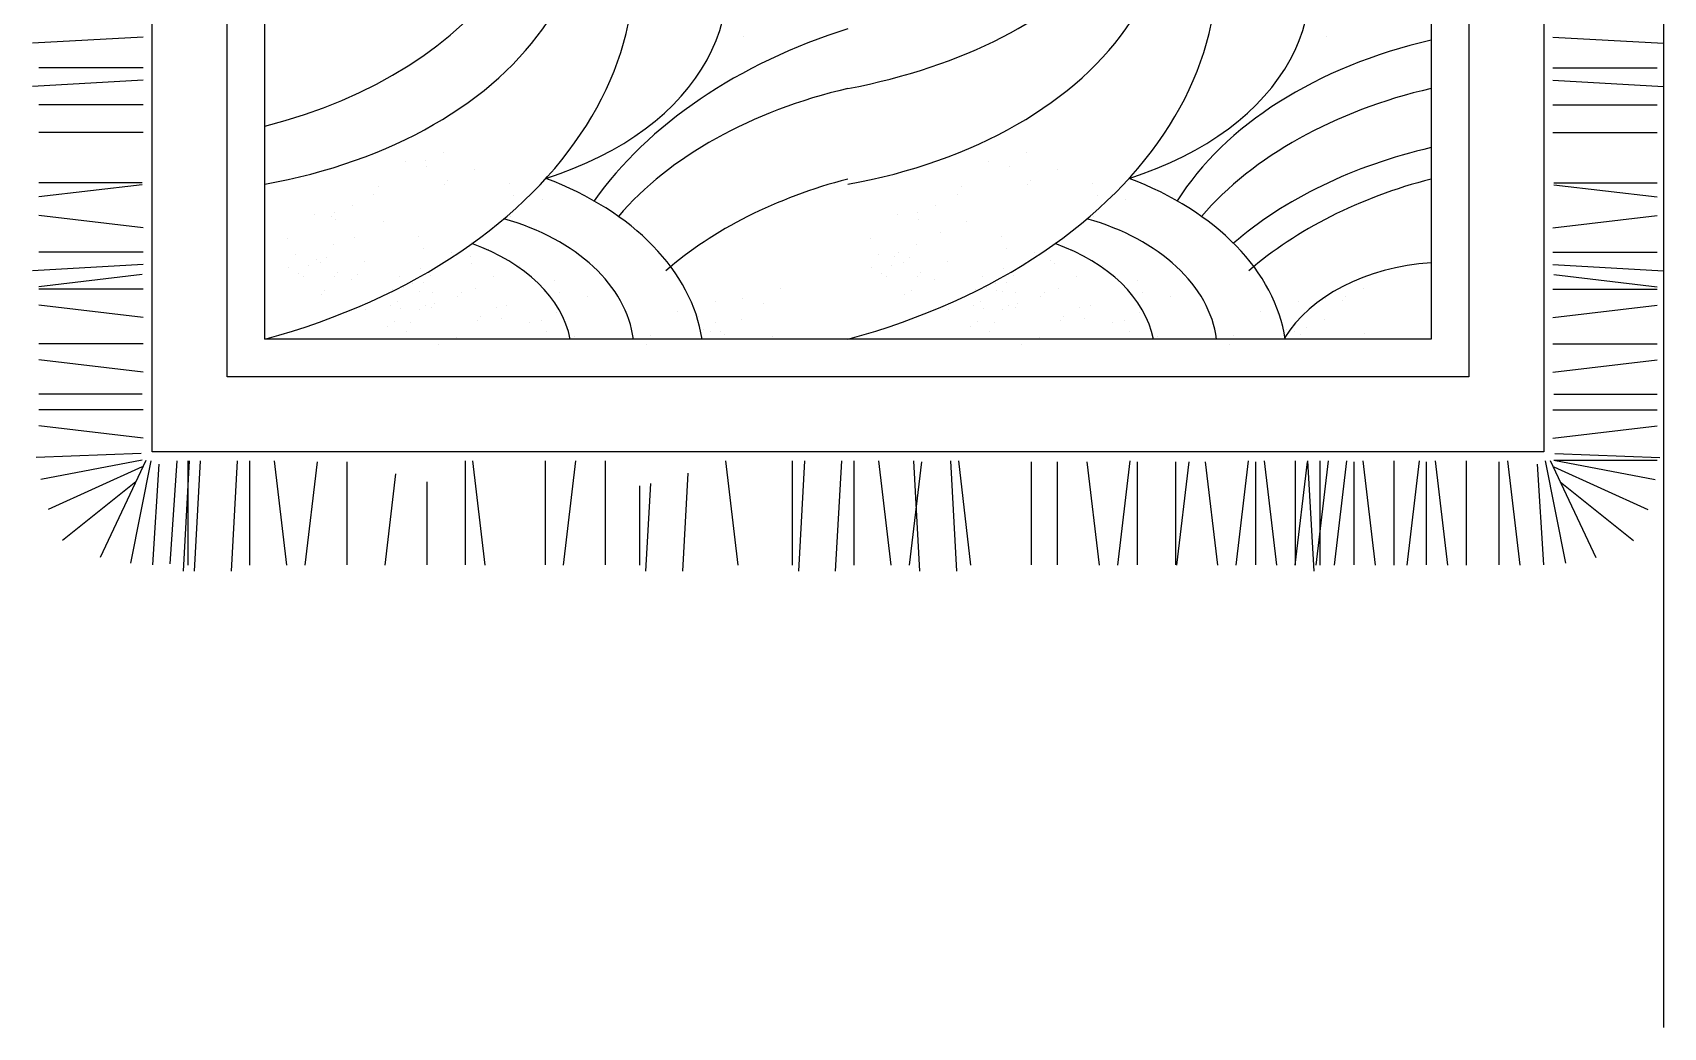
# Model space of a CAD drawing. Header units: inches. Extents: x 10.6 to 53.1, y 14.5 to 39.3.
# Drawn here: x 29.119 to 29.83, y 24.364 to 24.798 of the extents above; entities that cross this region are included whole.
import ezdxf

# ---------------------------------------------------------------- set-up
doc = ezdxf.new("R2010")
doc.units = ezdxf.units.IN
doc.header["$MEASUREMENT"] = 0
doc.layers.add('02', color=2, linetype='Continuous')

msp = doc.modelspace()

# ---------------------------------------------------------------- linework, layer by layer
at = {"layer": '02'}
for p, q in [((29.1673, 24.7964), (29.11912, 24.79372)), ((29.42909, 24.79679), (29.42909, 24.79679)), ((29.6834, 24.79679), (29.6834, 24.79679)), ((29.78216, 24.7964), (29.83034, 24.79372)), ((29.1673, 24.78299), (29.12179, 24.78299)), ((29.78216, 24.78299), (29.82766, 24.78299)), ((29.1673, 24.77763), (29.11912, 24.77495)), ((29.78216, 24.77763), (29.83034, 24.77495)), ((29.1673, 24.7669), (29.12179, 24.7669)), ((29.78216, 24.7669), (29.82766, 24.7669)), ((29.1673, 24.75477), (29.12179, 24.75477)), ((29.78216, 24.75477), (29.82766, 24.75477)), ((29.29824, 24.74615), (29.29824, 24.74615)), ((29.55256, 24.74615), (29.55256, 24.74615)), ((29.28162, 24.74197), (29.28162, 24.74197)), ((29.29033, 24.74275), (29.29033, 24.74275)), ((29.29088, 24.73985), (29.29088, 24.73985)), ((29.31184, 24.73885), (29.31184, 24.73885)), ((29.53593, 24.74197), (29.53593, 24.74197)), ((29.54519, 24.73985), (29.54519, 24.73985)), ((29.56616, 24.73885), (29.56616, 24.73885)), ((29.16693, 24.73202), (29.12179, 24.72666)), ((29.16693, 24.73284), (29.12187, 24.73284)), ((29.26997, 24.7314), (29.26997, 24.7314)), ((29.29892, 24.73211), (29.29892, 24.73211)), ((29.3002, 24.73404), (29.3002, 24.73404)), ((29.32697, 24.73235), (29.32697, 24.73235)), ((29.52429, 24.7314), (29.52429, 24.7314)), ((29.55323, 24.73211), (29.55323, 24.73211)), ((29.55451, 24.73404), (29.55451, 24.73404)), ((29.58128, 24.73235), (29.58128, 24.73235)), ((29.78253, 24.73284), (29.82758, 24.73284)), ((29.78253, 24.73202), (29.82766, 24.72666)), ((29.25867, 24.7231), (29.25867, 24.7231)), ((29.26798, 24.72764), (29.26798, 24.72764)), ((29.32906, 24.72735), (29.32906, 24.72735)), ((29.34146, 24.72552), (29.34146, 24.72552)), ((29.51299, 24.7231), (29.51299, 24.7231)), ((29.5223, 24.72764), (29.5223, 24.72764)), ((29.58337, 24.72735), (29.58337, 24.72735)), ((29.59577, 24.72552), (29.59577, 24.72552)), ((29.1673, 24.71325), (29.12179, 24.71861)), ((29.24205, 24.71893), (29.24205, 24.71893)), ((29.24933, 24.71803), (29.24933, 24.71803)), ((29.25076, 24.71971), (29.25076, 24.71971)), ((29.25131, 24.7168), (29.25131, 24.7168)), ((29.27227, 24.7158), (29.27227, 24.7158)), ((29.32764, 24.71831), (29.32764, 24.71831)), ((29.49636, 24.71893), (29.49636, 24.71893)), ((29.50508, 24.71971), (29.50508, 24.71971)), ((29.50562, 24.7168), (29.50562, 24.7168)), ((29.52659, 24.7158), (29.52659, 24.7158)), ((29.58196, 24.71831), (29.58196, 24.71831)), ((29.78216, 24.71325), (29.82766, 24.71861)), ((29.2304, 24.70835), (29.2304, 24.70835)), ((29.25935, 24.70906), (29.25935, 24.70906)), ((29.2874, 24.7093), (29.2874, 24.7093)), ((29.48472, 24.70835), (29.48472, 24.70835)), ((29.51495, 24.71099), (29.51495, 24.71099)), ((29.54171, 24.7093), (29.54171, 24.7093)), ((29.1673, 24.70252), (29.12179, 24.70252)), ((29.23357, 24.70164), (29.23357, 24.70164)), ((29.25019, 24.70581), (29.25019, 24.70581)), ((29.28949, 24.70431), (29.28949, 24.70431)), ((29.30189, 24.70247), (29.30189, 24.70247)), ((29.31803, 24.70389), (29.31803, 24.70389)), ((29.48789, 24.70164), (29.48789, 24.70164)), ((29.49517, 24.70075), (29.49517, 24.70075)), ((29.4966, 24.70242), (29.4966, 24.70242)), ((29.50451, 24.70581), (29.50451, 24.70581)), ((29.5438, 24.70431), (29.5438, 24.70431)), ((29.5562, 24.70247), (29.5562, 24.70247)), ((29.57234, 24.70389), (29.57234, 24.70389)), ((29.78216, 24.70252), (29.82766, 24.70252)), ((29.1673, 24.69715), (29.11912, 24.69447)), ((29.23074, 24.69588), (29.23074, 24.69588)), ((29.23946, 24.69666), (29.23946, 24.69666)), ((29.24283, 24.69951), (29.24283, 24.69951)), ((29.24454, 24.69813), (29.24454, 24.69813)), ((29.24737, 24.70005), (29.24737, 24.70005)), ((29.25215, 24.69371), (29.25215, 24.69371)), ((29.26379, 24.69852), (29.26379, 24.69852)), ((29.28807, 24.69526), (29.28807, 24.69526)), ((29.31011, 24.7005), (29.31011, 24.7005)), ((29.31066, 24.69759), (29.31066, 24.69759)), ((29.33162, 24.69659), (29.33162, 24.69659)), ((29.48506, 24.69588), (29.48506, 24.69588)), ((29.49377, 24.69666), (29.49377, 24.69666)), ((29.49886, 24.69813), (29.49886, 24.69813)), ((29.50168, 24.70005), (29.50168, 24.70005)), ((29.50647, 24.69371), (29.50647, 24.69371)), ((29.51811, 24.69852), (29.51811, 24.69852)), ((29.54239, 24.69526), (29.54239, 24.69526)), ((29.55572, 24.69972), (29.55572, 24.69972)), ((29.563, 24.69883), (29.563, 24.69883)), ((29.56498, 24.69759), (29.56498, 24.69759)), ((29.58594, 24.69659), (29.58594, 24.69659)), ((29.78216, 24.69715), (29.83034, 24.69447)), ((29.16693, 24.69287), (29.12179, 24.6875)), ((29.2352, 24.69306), (29.2352, 24.69306)), ((29.23718, 24.69183), (29.23718, 24.69183)), ((29.25087, 24.69177), (29.25087, 24.69177)), ((29.25814, 24.69083), (29.25814, 24.69083)), ((29.26097, 24.69275), (29.26097, 24.69275)), ((29.27892, 24.69202), (29.27892, 24.69202)), ((29.28101, 24.68702), (29.28101, 24.68702)), ((29.28468, 24.68898), (29.28468, 24.68898)), ((29.28976, 24.68914), (29.28976, 24.68914)), ((29.29259, 24.69237), (29.29259, 24.69237)), ((29.31237, 24.68661), (29.31237, 24.68661)), ((29.31998, 24.69179), (29.31998, 24.69179)), ((29.34675, 24.6901), (29.34675, 24.6901)), ((29.44521, 24.68661), (29.44521, 24.68661)), ((29.48952, 24.69306), (29.48952, 24.69306)), ((29.49149, 24.69183), (29.49149, 24.69183)), ((29.50518, 24.69177), (29.50518, 24.69177)), ((29.51245, 24.69083), (29.51245, 24.69083)), ((29.53324, 24.69202), (29.53324, 24.69202)), ((29.53532, 24.68702), (29.53532, 24.68702)), ((29.53899, 24.68898), (29.53899, 24.68898)), ((29.54407, 24.68914), (29.54407, 24.68914)), ((29.5469, 24.69237), (29.5469, 24.69237)), ((29.56669, 24.68661), (29.56669, 24.68661)), ((29.5743, 24.69179), (29.5743, 24.69179)), ((29.60107, 24.6901), (29.60107, 24.6901)), ((29.69953, 24.68661), (29.69953, 24.68661)), ((29.78253, 24.69287), (29.82766, 24.6875)), ((29.1673, 24.68643), (29.12179, 24.68643)), ((29.1673, 24.67409), (29.12179, 24.67946)), ((29.24522, 24.68409), (29.24522, 24.68409)), ((29.2465, 24.68602), (29.2465, 24.68602)), ((29.27327, 24.68433), (29.27327, 24.68433)), ((29.27609, 24.68625), (29.27609, 24.68625)), ((29.27818, 24.68126), (29.27818, 24.68126)), ((29.28777, 24.68539), (29.28777, 24.68539)), ((29.29058, 24.67942), (29.29058, 24.67942)), ((29.29341, 24.68518), (29.29341, 24.68518)), ((29.29455, 24.68026), (29.29455, 24.68026)), ((29.30446, 24.68322), (29.30446, 24.68322)), ((29.30619, 24.68507), (29.30619, 24.68507)), ((29.34884, 24.6851), (29.34884, 24.6851)), ((29.36124, 24.68326), (29.36124, 24.68326)), ((29.41695, 24.68085), (29.41695, 24.68085)), ((29.42859, 24.68244), (29.42859, 24.68244)), ((29.43785, 24.68031), (29.43785, 24.68031)), ((29.49953, 24.68409), (29.49953, 24.68409)), ((29.50236, 24.68601), (29.50236, 24.68601)), ((29.53041, 24.68625), (29.53041, 24.68625)), ((29.5325, 24.68126), (29.5325, 24.68126)), ((29.53954, 24.68607), (29.53954, 24.68607)), ((29.54208, 24.68539), (29.54208, 24.68539)), ((29.5449, 24.67942), (29.5449, 24.67942)), ((29.54773, 24.68518), (29.54773, 24.68518)), ((29.54886, 24.68026), (29.54886, 24.68026)), ((29.55878, 24.68322), (29.55878, 24.68322)), ((29.5605, 24.68507), (29.5605, 24.68507)), ((29.60316, 24.6851), (29.60316, 24.6851)), ((29.61556, 24.68326), (29.61556, 24.68326)), ((29.67126, 24.68085), (29.67126, 24.68085)), ((29.6829, 24.68244), (29.6829, 24.68244)), ((29.69019, 24.68154), (29.69019, 24.68154)), ((29.69162, 24.68322), (29.69162, 24.68322)), ((29.78216, 24.68643), (29.82766, 24.68643)), ((29.78216, 24.67409), (29.82766, 24.67946)), ((29.26432, 24.67762), (29.26432, 24.67762)), ((29.27535, 24.67934), (29.27535, 24.67934)), ((29.27959, 24.67797), (29.27959, 24.67797)), ((29.28776, 24.6775), (29.28776, 24.6775)), ((29.29326, 24.67833), (29.29326, 24.67833)), ((29.31305, 24.67257), (29.31305, 24.67257)), ((29.31433, 24.6745), (29.31433, 24.6745)), ((29.32131, 24.67857), (29.32131, 24.67857)), ((29.3234, 24.67358), (29.3234, 24.67358)), ((29.32597, 24.67931), (29.32597, 24.67931)), ((29.3411, 24.67281), (29.3411, 24.67281)), ((29.34743, 24.67605), (29.34743, 24.67605)), ((29.40032, 24.67667), (29.40032, 24.67667)), ((29.40958, 24.67455), (29.40958, 24.67455)), ((29.42825, 24.67316), (29.42825, 24.67316)), ((29.51864, 24.67762), (29.51864, 24.67762)), ((29.52967, 24.67934), (29.52967, 24.67934)), ((29.53391, 24.67797), (29.53391, 24.67797)), ((29.54207, 24.6775), (29.54207, 24.6775)), ((29.54758, 24.67833), (29.54758, 24.67833)), ((29.56736, 24.67257), (29.56736, 24.67257)), ((29.56865, 24.6745), (29.56865, 24.6745)), ((29.57563, 24.67857), (29.57563, 24.67857)), ((29.57772, 24.67358), (29.57772, 24.67358)), ((29.58029, 24.67931), (29.58029, 24.67931)), ((29.59541, 24.67281), (29.59541, 24.67281)), ((29.60174, 24.67605), (29.60174, 24.67605)), ((29.65464, 24.67667), (29.65464, 24.67667)), ((29.66192, 24.67578), (29.66192, 24.67578)), ((29.68257, 24.67316), (29.68257, 24.67316)), ((29.27394, 24.67029), (29.27394, 24.67029)), ((29.27677, 24.67221), (29.27677, 24.67221)), ((29.28212, 24.6681), (29.28212, 24.6681)), ((29.2841, 24.67186), (29.2841, 24.67186)), ((29.30389, 24.66548), (29.30389, 24.66548)), ((29.3358, 24.67174), (29.3358, 24.67174)), ((29.34319, 24.66782), (29.34319, 24.66782)), ((29.35559, 24.66598), (29.35559, 24.66598)), ((29.38868, 24.6661), (29.38868, 24.6661)), ((29.41163, 24.66899), (29.41163, 24.66899)), ((29.41495, 24.6681), (29.41495, 24.6681)), ((29.41694, 24.67186), (29.41694, 24.67186)), ((29.41891, 24.6681), (29.41891, 24.6681)), ((29.42089, 24.66686), (29.42089, 24.66686)), ((29.44185, 24.66586), (29.44185, 24.66586)), ((29.52826, 24.67029), (29.52826, 24.67029)), ((29.53108, 24.67221), (29.53108, 24.67221)), ((29.53643, 24.6681), (29.53643, 24.6681)), ((29.53842, 24.67186), (29.53842, 24.67186)), ((29.55821, 24.66548), (29.55821, 24.66548)), ((29.59012, 24.67174), (29.59012, 24.67174)), ((29.5975, 24.66782), (29.5975, 24.66782)), ((29.60991, 24.66598), (29.60991, 24.66598)), ((29.643, 24.6661), (29.643, 24.6661)), ((29.66595, 24.66899), (29.66595, 24.66899)), ((29.66927, 24.6681), (29.66927, 24.6681)), ((29.67194, 24.6668), (29.67194, 24.6668)), ((29.67466, 24.66977), (29.67466, 24.66977)), ((29.69999, 24.66705), (29.69999, 24.66705)), ((29.1673, 24.6626), (29.12179, 24.6626)), ((29.29598, 24.66209), (29.29598, 24.66209)), ((29.32199, 24.66453), (29.32199, 24.66453)), ((29.38669, 24.66234), (29.38669, 24.66234)), ((29.5503, 24.66209), (29.5503, 24.66209)), ((29.57631, 24.66453), (29.57631, 24.66453)), ((29.64101, 24.66234), (29.64101, 24.66234)), ((29.78216, 24.6626), (29.82766, 24.6626)), ((29.1673, 24.65026), (29.12179, 24.65563)), ((29.78216, 24.65026), (29.82766, 24.65563)), ((29.16693, 24.64067), (29.12187, 24.64067)), ((29.78253, 24.64067), (29.82758, 24.64067)), ((29.1673, 24.63371), (29.12179, 24.63371)), ((29.78216, 24.63371), (29.82766, 24.63371)), ((29.1673, 24.62137), (29.12179, 24.62673)), ((29.78216, 24.62137), (29.82766, 24.62673)), ((29.16646, 24.6147), (29.12067, 24.61294)), ((29.16693, 24.61178), (29.12267, 24.60336)), ((29.16691, 24.60897), (29.12594, 24.59022)), ((29.16848, 24.61164), (29.14859, 24.56932)), ((29.17069, 24.61147), (29.16177, 24.56683)), ((29.17411, 24.61007), (29.17146, 24.56608)), ((29.18205, 24.61149), (29.17892, 24.56658)), ((29.18741, 24.61149), (29.18473, 24.56331)), ((29.18686, 24.61149), (29.18686, 24.56599)), ((29.19223, 24.61149), (29.18955, 24.56331)), ((29.20832, 24.61149), (29.20564, 24.56331)), ((29.21369, 24.61149), (29.21369, 24.56599)), ((29.22442, 24.61149), (29.22978, 24.56599)), ((29.24319, 24.61112), (29.23783, 24.56599)), ((29.25613, 24.61112), (29.25613, 24.56607)), ((29.30774, 24.61149), (29.30774, 24.56607)), ((29.3109, 24.61149), (29.31627, 24.56599)), ((29.34262, 24.61149), (29.34262, 24.56607)), ((29.35593, 24.61149), (29.35052, 24.56599)), ((29.36882, 24.61149), (29.36882, 24.56607)), ((29.42133, 24.61149), (29.4267, 24.56599)), ((29.45043, 24.61149), (29.45043, 24.56599)), ((29.45579, 24.61149), (29.45311, 24.56331)), ((29.47188, 24.61149), (29.4692, 24.56331)), ((29.47725, 24.61149), (29.47725, 24.56599)), ((29.48798, 24.61149), (29.49334, 24.56599)), ((29.50675, 24.61112), (29.50139, 24.56599)), ((29.5033, 24.61149), (29.50598, 24.56331)), ((29.51939, 24.61149), (29.52207, 24.56331)), ((29.52285, 24.61149), (29.52822, 24.56599)), ((29.55457, 24.61112), (29.55457, 24.56607)), ((29.56591, 24.61112), (29.56591, 24.56607)), ((29.57885, 24.61112), (29.58421, 24.56599)), ((29.59763, 24.61149), (29.59226, 24.56599)), ((29.60079, 24.61112), (29.60079, 24.56607)), ((29.61753, 24.61112), (29.61753, 24.56607)), ((29.62342, 24.61112), (29.61806, 24.56599)), ((29.63046, 24.61112), (29.63583, 24.56599)), ((29.64924, 24.61149), (29.64388, 24.56599)), ((29.6524, 24.61112), (29.6524, 24.56607)), ((29.65626, 24.61149), (29.66163, 24.56599)), ((29.67504, 24.61112), (29.66967, 24.56599)), ((29.66981, 24.61149), (29.66981, 24.56599)), ((29.67517, 24.61149), (29.67786, 24.56331)), ((29.68411, 24.61149), (29.67875, 24.56599)), ((29.68054, 24.61149), (29.68054, 24.56599)), ((29.69219, 24.61149), (29.68683, 24.56599)), ((29.69535, 24.61112), (29.69535, 24.56607)), ((29.69921, 24.61149), (29.70458, 24.56599)), ((29.71276, 24.61149), (29.71276, 24.56599)), ((29.72379, 24.61149), (29.71842, 24.56599)), ((29.72695, 24.61112), (29.72695, 24.56607)), ((29.7308, 24.61149), (29.73617, 24.56599)), ((29.74435, 24.61149), (29.74435, 24.56599)), ((29.75856, 24.61112), (29.75856, 24.56607)), ((29.76242, 24.61149), (29.76779, 24.56599)), ((29.77534, 24.61007), (29.77799, 24.56608)), ((29.77876, 24.61147), (29.78769, 24.56683)), ((29.78097, 24.61164), (29.80087, 24.56932)), ((29.78253, 24.61178), (29.82679, 24.60336)), ((29.78253, 24.61177), (29.82758, 24.61177)), ((29.78255, 24.60897), (29.82351, 24.59022)), ((29.783, 24.6147), (29.82879, 24.61294)), ((29.16416, 24.60243), (29.13218, 24.57679)), ((29.27744, 24.60587), (29.2727, 24.56599)), ((29.29101, 24.60231), (29.29101, 24.56607)), ((29.38859, 24.60162), (29.38646, 24.56331)), ((29.40494, 24.60618), (29.40255, 24.56331)), ((29.7853, 24.60243), (29.81728, 24.57679)), ((29.38378, 24.60066), (29.38378, 24.56599))]:
    msp.add_line(p, q, dxfattribs=at)
msp.add_lwpolyline([(29.83034, 26.41427), (29.83034, 24.36427)], dxfattribs=at)
for points in [[(29.77822, 25.43963), (29.77822, 24.61543), (29.17124, 24.61543), (29.17124, 25.43963)], [(29.74545, 25.40686), (29.74545, 24.6482), (29.20401, 24.6482), (29.20401, 25.40686)], [(29.7291, 25.39047), (29.72902, 24.66458), (29.22039, 24.66458), (29.22039, 25.39047)]]:
    msp.add_lwpolyline(points, close=True, dxfattribs=at)
for centre, major_axis, ratio, start_param, end_param in [((29.15365, 24.87822), (-0.18959, 0), 0.68, 1.930561, 3.464283), ((29.40796, 24.87822), (0.19555, -0.00375), 0.56205, -1.21172, 0.415009), ((29.17362, 24.85502), (0.18642, 0), 0.68, -1.3172, 0.476403), ((29.42794, 24.85502), (0.18642, 0), 0.68, -1.3172, 0.476403), ((29.12436, 24.8267), (0.25703, 0), 0.68, 5.095327, 6.661293), ((29.37867, 24.8267), (0.25703, 0), 0.68, 5.095327, 6.661293), ((29.28544, 24.81889), (-0.1364, 0), 0.68, 2.006169, 3.565187), ((29.53976, 24.81889), (-0.1364, 0), 0.68, 2.006169, 3.565187), ((29.53454, 24.67605), (0.19122, 0.03069), 0.695517, 1.775813, 2.548612), ((29.78885, 24.67605), (0.18504, 0), 0.68, 1.900046, 2.742661), ((29.53454, 24.65493), (0.18504, 0), 0.68, 1.900046, 2.614747), ((29.78885, 24.65493), (0.18504, 0), 0.68, 1.900046, 2.614747), ((29.78885, 24.62912), (0.18504, 0), 0.68, 1.900046, 2.479658), ((29.27792, 24.65522), (-0.13388, 0), 0.68, 3.244645, 4.205018), ((29.54118, 24.61708), (0.18504, 0), 0.68, 1.938265, 2.479658), ((29.53224, 24.65522), (-0.13388, 0), 0.68, 3.244645, 4.205018), ((29.7955, 24.61708), (0.18504, 0), 0.68, 1.938265, 2.479658), ((29.28922, 24.65923), (-0.09225, 0), 0.68, 3.227058, 4.318474), ((29.54354, 24.65923), (-0.09225, 0), 0.68, 3.227058, 4.318474), ((29.27294, 24.65734), (-0.08135, 0), 0.68, 3.272942, 4.229533), ((29.52725, 24.65734), (-0.08135, 0), 0.68, 3.272942, 4.229533), ((29.73754, 24.64525), (-0.07803, 0), 0.68, 4.821745, 5.895886)]:
    msp.add_ellipse(centre, major_axis=major_axis, ratio=ratio, start_param=start_param, end_param=end_param, dxfattribs=at)

doc.saveas('drawing.dxf')
